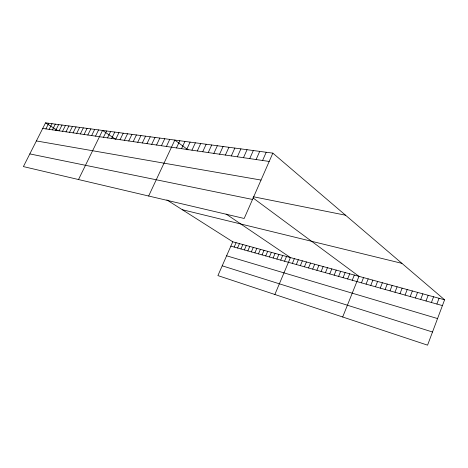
<?xml version="1.0" encoding="UTF-8"?>
<svg xmlns="http://www.w3.org/2000/svg" width="468" height="468" viewBox="0 0 468 468"><rect width="100%" height="100%" fill="white"/><g stroke="black" fill="none" stroke-linecap="round" stroke-linejoin="round"><path stroke-width="0.7" d="M272.844 153.135L244.185 218.468L23.4 166.59L45.554 122.844L272.844 153.135L444.6 299.795L427.565 345.156L217.912 275.599L232.76 241.78L166.854 199.912M436.884 304.036L439.054 298.274M431.414 302.503L433.579 296.776M426.009 300.982L428.173 295.296M415.409 298.005L417.561 292.389M420.679 299.485L422.838 293.834M410.202 296.536L412.349 290.961M405.06 295.092L407.207 289.552M399.982 293.664L402.123 288.159M390.008 290.862L392.131 285.427M394.969 292.254L397.098 286.785M385.105 289.481L387.229 284.082M380.268 288.124L382.379 282.754M370.755 285.451L372.856 280.145M375.482 286.779L377.594 281.443M366.081 284.135L368.176 278.864M342.681 316.994L358.979 276.348L252.972 197.905M361.46 282.836L363.548 277.6M352.234 280.244L354.317 275.067M347.636 278.951L349.707 273.809M338.592 276.407L340.657 271.329M343.085 277.67L345.156 272.563M334.146 275.155L336.205 270.112M325.412 272.704L327.46 267.714M329.753 273.92L331.806 268.907M321.118 271.493L323.16 266.538M312.671 269.118L314.701 264.221M316.871 270.299L318.907 265.374M308.517 267.953L310.541 263.08M300.351 265.654L302.363 260.84M304.411 266.801L306.429 261.957M292.36 263.408L294.36 258.652M296.338 264.525L298.338 259.74M274.862 294.495L290.423 257.575L226.102 214.051M280.695 260.132L282.678 255.452M284.544 261.214L286.533 256.505M273.125 258.003L275.096 253.375M276.892 259.061L278.869 254.411M269.398 256.955L271.364 252.351M262.062 254.89L264.016 250.339M265.713 255.92L267.673 251.345M254.879 252.872L256.821 248.373M258.453 253.878L260.401 249.35M247.841 250.895L249.772 246.443M251.339 251.878L253.276 247.402M240.944 248.953L242.863 244.548M244.372 249.918L246.303 245.489M234.181 247.057L236.094 242.693M237.545 247.999L239.464 243.617M262.589 160.489L266.216 152.252M256.101 159.541L259.711 151.386M249.731 158.611L253.323 150.532M237.34 156.809L240.897 148.877M243.483 157.704L247.051 149.696M231.315 155.926L234.848 148.069M225.389 155.066L228.91 147.28M219.574 154.218L223.072 146.502M213.858 153.381L217.339 145.735M208.237 152.568L211.7 144.986M197.291 150.971L200.719 143.524M202.72 151.761L206.16 144.249M191.956 150.193L195.361 142.81M186.709 149.427L190.102 142.108M176.471 147.935L179.829 140.739M181.549 148.672L184.924 141.418M148.648 196.022L174.821 140.072L188.077 149.883M166.415 146.466L169.738 139.394M156.54 145.027L159.822 138.072M161.437 145.741L164.742 138.727M151.72 144.325L154.99 137.428M142.313 142.956L145.548 136.17M146.981 143.635L150.228 136.796M137.727 142.29L140.938 135.556M128.758 140.979L131.941 134.357M133.204 141.628L136.404 134.954M124.377 140.341L127.548 133.772M115.824 139.095L118.954 132.625M120.065 139.716L123.219 133.193M111.641 138.487L114.759 132.064M103.463 137.294L106.552 130.97M107.523 137.884L110.623 131.514M95.531 136.135L98.584 129.911M78.507 179.542L102.539 130.437L115.426 139.16M87.826 135.012L90.85 128.881M91.652 135.574L94.688 129.39M80.344 133.924L83.333 127.881M84.059 134.462L87.066 128.378M76.676 133.392L79.654 127.39M69.51 132.345L72.452 126.43M73.067 132.865L76.032 126.904M62.531 131.327L65.45 125.494M65.994 131.83L68.931 125.956M55.75 130.338L58.64 124.587M59.12 130.829L62.022 125.038M45.911 128.905L48.76 123.271M49.146 129.379L52.012 123.704M52.428 129.852L55.3 124.143M42.723 128.437L269.199 161.448M36.393 140.938L261.033 180.069M253.504 196.776L345.548 215.21M29.823 153.913L252.527 199.456M182.251 209.693L401.93 263.361M232.76 241.78L444.6 299.795M230.853 246.121L442.418 305.598M226.606 255.797L437.551 318.562M222.206 265.818L432.502 332.011M45.554 122.844L58.05 130.783"/></g></svg>
